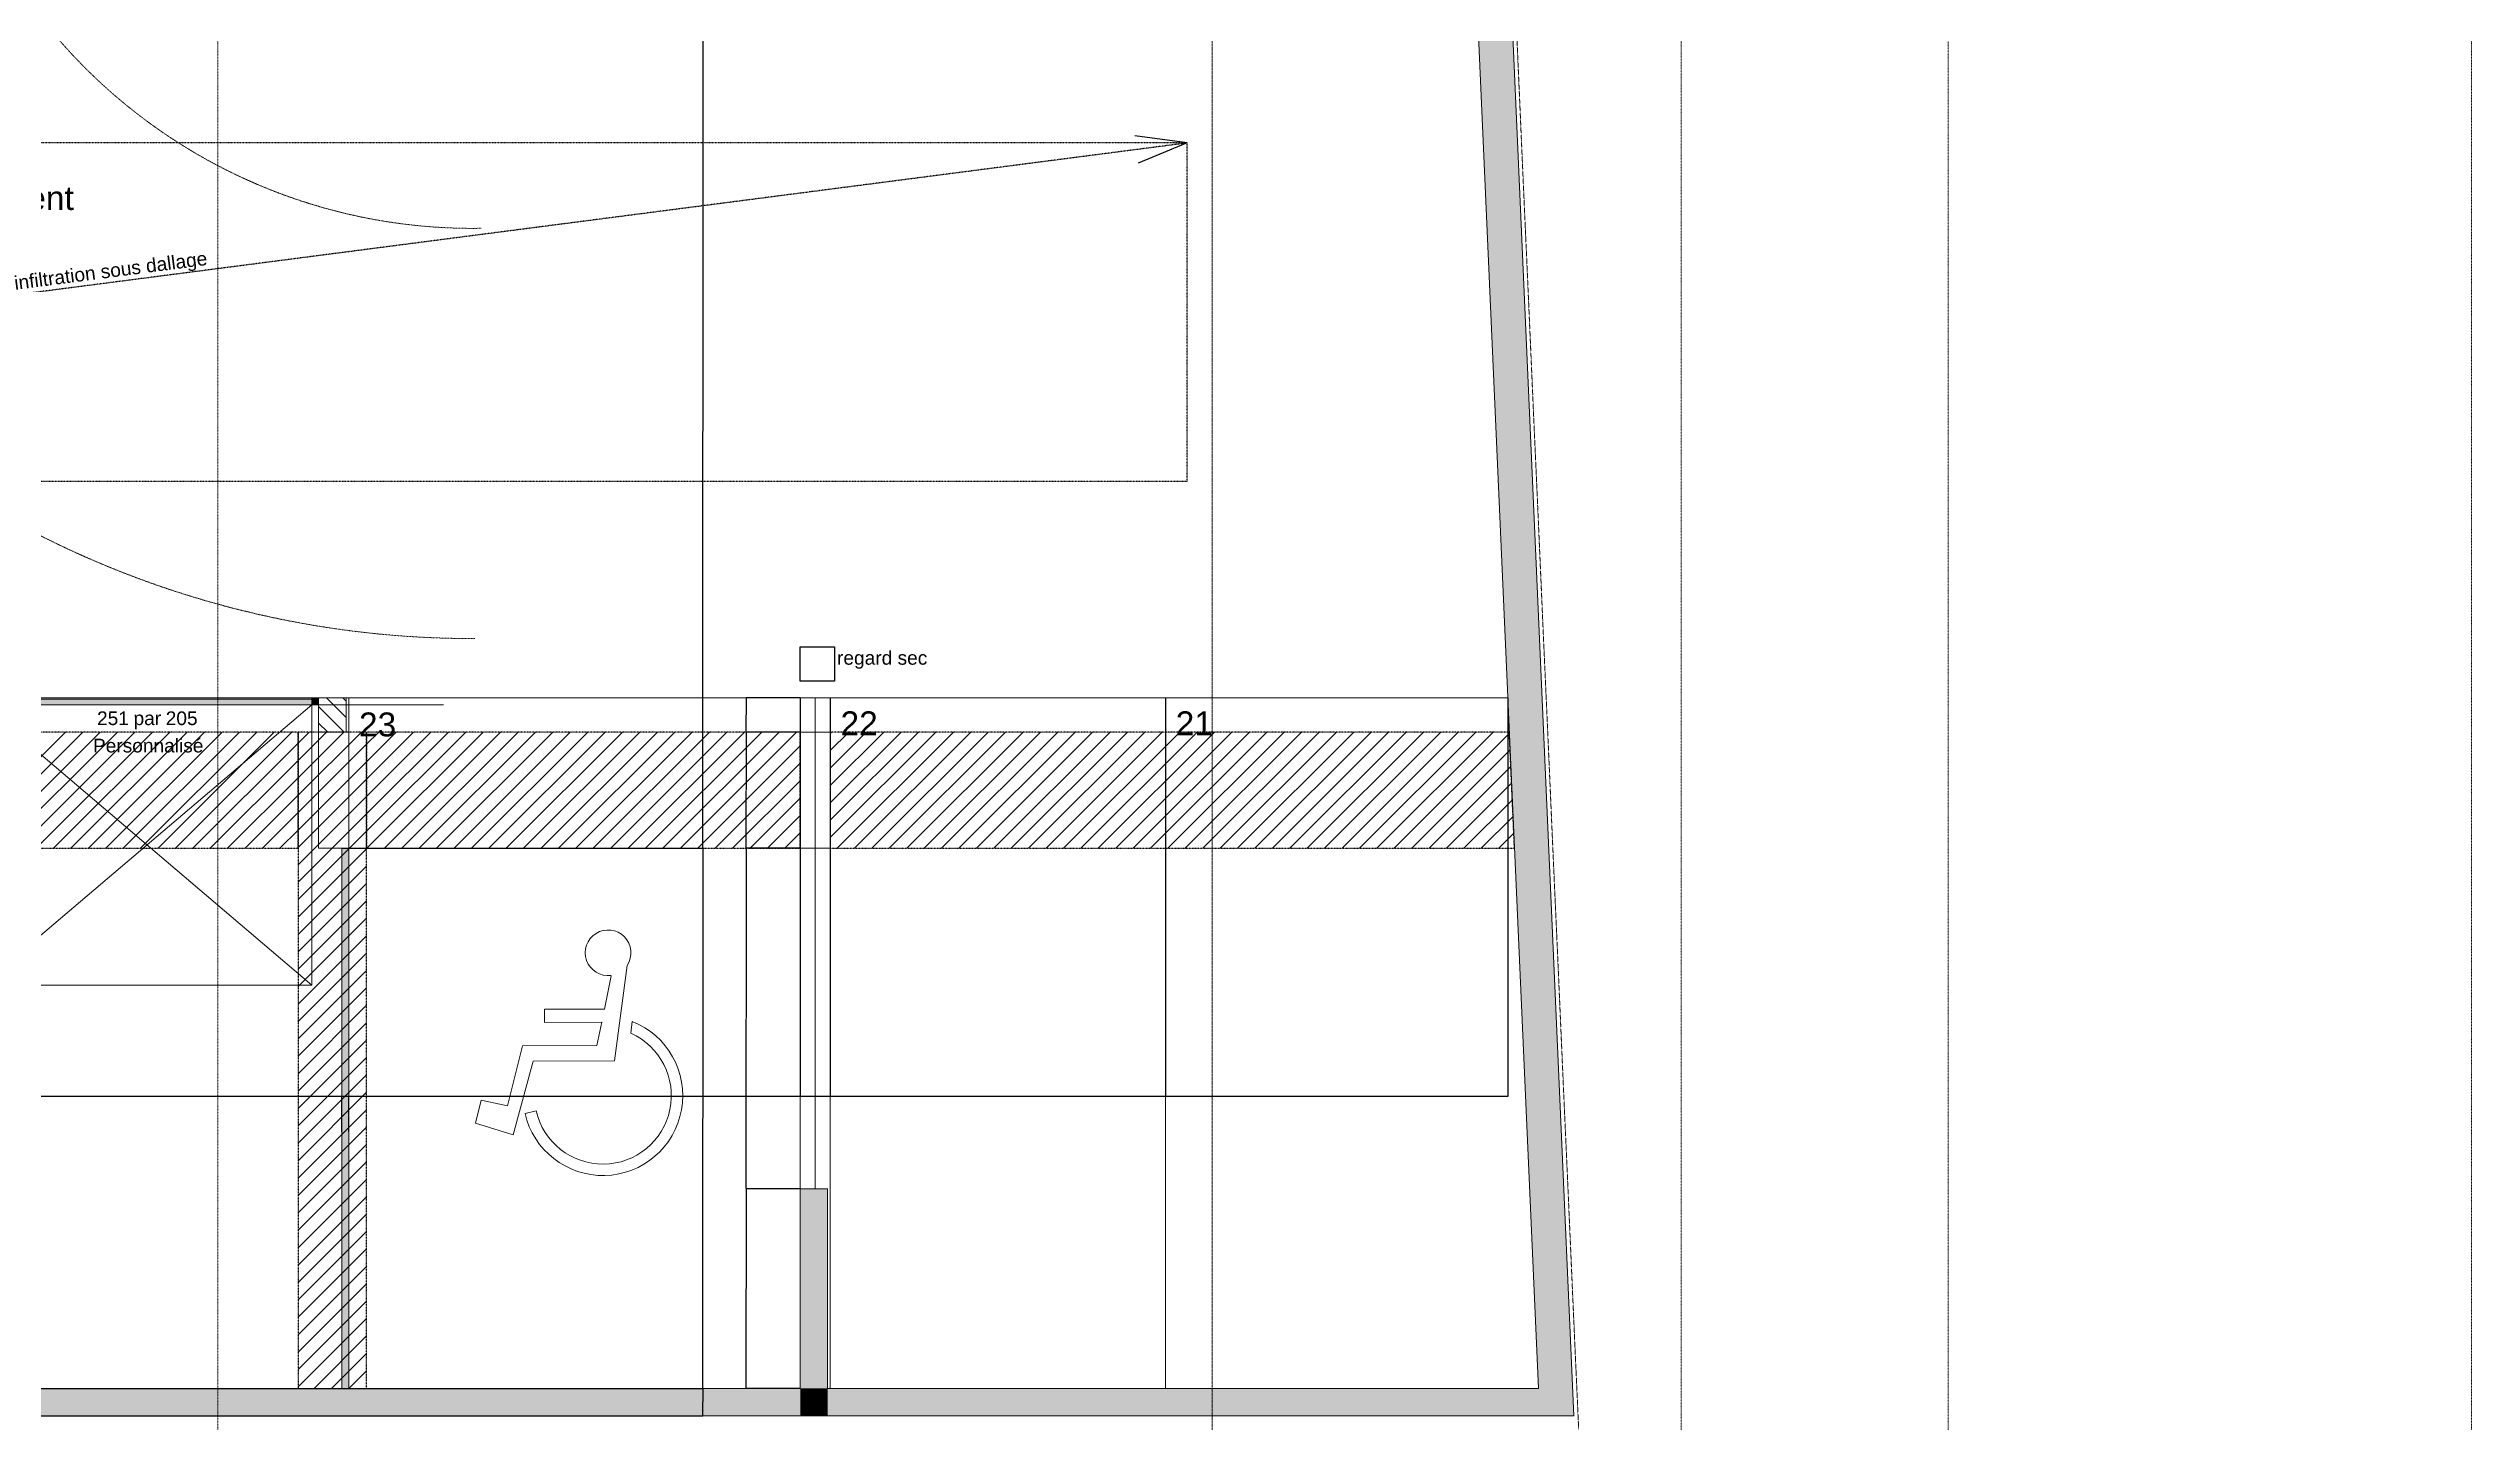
# Model space of a CAD drawing. Header units: centimetres. Extents: x -4990 to 114398, y -61489 to -12305.
# Drawn here: x 62311 to 64082, y -15273 to -14268 of the extents above; entities that cross this region are included whole.
import ezdxf
from ezdxf.enums import TextEntityAlignment as Align

# ---------------------------------------------------------------- set-up
doc = ezdxf.new("R2010")
doc.units = ezdxf.units.CM
doc.header["$LTSCALE"] = 0.5
for name, pattern in [('CACHE', [9.525, 6.35, -3.175]), ('Mixte 15', [0.93, 0.75, -0.065, 0.05, -0.065]), ('Mixte 8_2 tirets', [0.695, 0.4, -0.065, 0.05, -0.065, 0.05, -0.065]), ('Pointillé 1', [0.09, 0.05, -0.04]), ('Pointillé 2', [0.165, 0.1, -0.065]), ('Pointillé 3', [0.25, 0.15, -0.1]), ('Points 2', [0.1, 0, -0.1])]:
    doc.linetypes.add(name, pattern=pattern)
doc.layers.get('0').update_dxf_attribs({"linetype": 'CONTINUOUS'})
doc.layers.add('01_sem', color=42, linetype='CONTINUOUS', lineweight=15)
for name, color, linetype in [('1  Hachures_coupées', 7, 'CONTINUOUS'), ('1  Hachures_recouvr', 7, 'CONTINUOUS'), ('1  MURS', 7, 'CONTINUOUS'), ('1  Portes', 7, 'CONTINUOUS'), ('1 Cloisons int', 7, 'CONTINUOUS'), ('1 Poutres', 7, 'CONTINUOUS'), ('6 COMPL 2D', 7, 'CONTINUOUS'), ('6 Compl 2D 2 Détails', 7, 'CONTINUOUS'), ('6 Traits de Coupes', 7, 'CONTINUOUS'), ('7 ABORDS', 7, 'CONTINUOUS'), ('8  TEXTES', 7, 'CONTINUOUS'), ('9  COTATIONS', 7, 'CONTINUOUS'), ('Marques de porte', 7, 'CONTINUOUS')]:
    doc.layers.add(name, color=color, linetype=linetype)
doc.styles.get("Standard").update_dxf_attribs({"font": 'arial.ttf'})
doc.styles.add('STYLE_GENERE_1', font='')
doc.styles.add('STYLE_GENERE_2', font='')
doc.styles.add('STYLE_GENERE_3', font='')
doc.styles.get('STYLE_GENERE_1').set_extended_font_data('Arial Occidental')
doc.styles.get('STYLE_GENERE_2').set_extended_font_data('Univers LT 57 Condensed')
doc.styles.get('STYLE_GENERE_3').set_extended_font_data('Arial Occidental')

# ---------------------------------------------------------------- blocks, each defined once
blk = doc.blocks.new('ARROWHEAD_7')
at = {"color": 0, "linetype": 'Continuous', "lineweight": 0}
for p, q in [((0, 0), (-1, 0)), ((-0.25, 0), (0.25, 0)), ((0, -0.25), (0, 0.25))]:
    blk.add_line(p, q, dxfattribs=at)
blk.add_circle((0, 0), 0.25, dxfattribs=at)
blk = doc.blocks.new('P_garage 1 12')
at = {"layer": '1  Hachures_coupées', "linetype": 'Continuous', "lineweight": 0}
for points in [[(-1.255, -0.05), (-1.205, -0.05), (-1.205, 0), (-1.255, 0)], [(1.205, 0), (-1.205, 0), (-1.205, -0.04), (1.205, -0.04)], [(1.255, 0), (1.205, 0), (1.205, -0.05), (1.255, -0.05)]]:
    blk.add_hatch(color=255, dxfattribs=at).paths.add_polyline_path(points, flags=0)
at = {"layer": '1  Portes', "color": 18, "linetype": 'CACHE', "lineweight": 0}
for p, q in [((-1.205, 0), (-1.205, 2.05)), ((-1.205, 2.05), (1.205, 2.05)), ((-1.205, 2.05), (1.205, 0)), ((-1.205, 0), (1.205, 2.05)), ((1.205, 2.05), (1.205, 0))]:
    blk.add_line(p, q, dxfattribs=at)
at = {"layer": '1  Portes', "color": 194, "linetype": 'Continuous', "lineweight": 0, "true_color": 0x50009f}
for p, q in [((-1.205, 0), (-1.255, 0)), ((-1.255, 0), (-1.255, -0.05)), ((-1.205, -0.05), (-1.205, 0)), ((1.255, 0), (1.205, 0)), ((1.205, 0), (1.205, -0.05)), ((1.255, -0.05), (1.255, 0)), ((-1.255, -0.05), (-1.205, -0.05)), ((1.205, -0.05), (1.255, -0.05))]:
    blk.add_line(p, q, dxfattribs=at)
at = {"layer": '1  Portes', "color": 104, "linetype": 'Continuous', "lineweight": 0, "true_color": 0x00a429}
for p, q in [((-1.255, 0), (-1.255, -0.05)), ((1.255, 0), (1.255, -0.05))]:
    blk.add_line(p, q, dxfattribs=at)
at = {"layer": '1  Portes', "color": 18, "linetype": 'Continuous', "lineweight": 0}
for p, q in [((1.205, 0), (-1.205, 0)), ((-1.205, 0), (-1.205, -0.04)), ((1.205, -0.04), (1.205, 0)), ((-1.205, -0.04), (1.205, -0.04))]:
    blk.add_line(p, q, dxfattribs=at)
blk = doc.blocks.new('Marque Fenêtre-Porte base')
at = {"layer": 'Marques de porte', "color": 18, "lineweight": 0, "style": 'STYLE_GENERE_1'}
for tag, p in [('AC_MarkerText_1', (0.395, 0.379)), ('AC_WIDO_B_SIZE', (-0.137, 0.179)), ('AC_WIDO_A_SIZE', (0.365, 0.179)), ('GS_Separator', (0.137, 0.179))]:
    blk.add_attdef(tag, text='', height=0.1, rotation=180, dxfattribs=at).set_placement(p, align=Align.BOTTOM_LEFT)

msp = doc.modelspace()

# ---------------------------------------------------------------- hatches: boundary and pattern name
at = {"layer": '1  Hachures_coupées', "linetype": 'Continuous', "lineweight": 0, "true_color": 0x8080c0}
for points in [[(63333.31, -13742.643), (63400.042, -15247.636), (63425.067, -15247.636), (63358.334, -13742.643)], [(62860.399, -15101.636), (62860.399, -15247.639), (62880.399, -15247.639), (62880.399, -15101.636)], [(62860.399, -15247.639), (62257.399, -15247.642), (62257.399, -15267.642), (62860.399, -15267.639)], [(62880.399, -15247.639), (62860.399, -15247.639), (62860.399, -15267.639), (62880.399, -15267.639)], [(63400.042, -15247.636), (62880.399, -15247.639), (62880.399, -15267.639), (63400.929, -15267.636)], [(63425.954, -15267.636), (63400.042, -15247.636), (63400.929, -15267.636)], [(63400.042, -15247.636), (63425.954, -15267.636), (63425.067, -15247.636)]]:
    msp.add_hatch(color=163, dxfattribs=at).paths.add_polyline_path(points, flags=0)
at = {"layer": '1  Hachures_coupées', "linetype": 'Continuous'}
h = msp.add_hatch(dxfattribs=at)
h.set_pattern_fill('BRIQUE_CIMENT_0002', color=256, scale=100, style=0, pattern_type=2)
h.set_pattern_definition([(135, (60815.399, -15448.148), (6.010408, 6.010408), [])])
h.paths.add_polyline_path([(62528.399, -14767.643), (62528.399, -14742.643), (62508.399, -14742.643), (62508.399, -14767.643)], flags=0)
at = {"layer": '1  Hachures_coupées', "linetype": 'Continuous', "lineweight": 0}
msp.add_hatch(color=9, dxfattribs=at).paths.add_polyline_path([(62525.399, -14852.639), (62525.399, -15247.641), (62530.399, -15247.641), (62530.399, -14852.639)], flags=0)
at = {"layer": '1  Hachures_recouvr', "linetype": 'Continuous', "lineweight": 0}
msp.add_hatch(color=255, dxfattribs=at).paths.add_polyline_path([(62508.399, -14747.643), (62508.399, -14742.643), (62257.399, -14742.643), (62257.399, -14747.643)], flags=0)

# ---------------------------------------------------------------- linework, layer by layer
at = {"layer": '01_sem'}
msp.add_line((62055.399, -14747.643), (62599.656, -14747.643), dxfattribs=at)
at = {"layer": '1  Hachures_coupées', "linetype": 'Pointillé 1'}
for p, q in [((62493.399, -14767.643), (62257.399, -14767.643)), ((62493.399, -14767.643), (62493.399, -15247.641)), ((62543.399, -14767.643), (62493.399, -14767.643)), ((62493.399, -14852.639), (62493.399, -14767.643)), ((62543.399, -15247.641), (62543.399, -14767.643)), ((62860.399, -14767.643), (62543.399, -14767.643)), ((62543.399, -14767.643), (62543.399, -14852.639)), ((62860.399, -14852.639), (62860.399, -14767.643)), ((63378.757, -14767.643), (62882.399, -14767.643)), ((62882.399, -14767.643), (62882.399, -14852.639)), ((63382.526, -14852.639), (63378.757, -14767.643)), ((62257.399, -14852.639), (62493.399, -14852.639)), ((62543.399, -14852.639), (62860.399, -14852.639)), ((62882.399, -14852.639), (63382.526, -14852.639)), ((62493.399, -15247.641), (62543.399, -15247.641))]:
    msp.add_line(p, q, dxfattribs=at)
at = {"layer": '1  Hachures_coupées', "linetype": 'Continuous'}
for p, q in [((62257.399, -14833.463), (62323.219, -14767.643)), ((62257.399, -14846.191), (62335.947, -14767.643)), ((62263.679, -14852.639), (62348.675, -14767.643)), ((62276.407, -14852.639), (62361.403, -14767.643)), ((62289.135, -14852.639), (62374.131, -14767.643)), ((62301.863, -14852.639), (62386.859, -14767.643)), ((62314.59, -14852.639), (62399.587, -14767.643)), ((62327.318, -14852.639), (62412.315, -14767.643)), ((62340.046, -14852.639), (62425.043, -14767.643)), ((62352.774, -14852.639), (62437.77, -14767.643)), ((62365.502, -14852.639), (62450.498, -14767.643)), ((62378.23, -14852.639), (62463.226, -14767.643)), ((62390.958, -14852.639), (62475.954, -14767.643)), ((62403.686, -14852.639), (62488.682, -14767.643)), ((62493.399, -14775.654), (62501.41, -14767.643)), ((62493.399, -14788.382), (62514.138, -14767.643)), ((62493.399, -14801.11), (62526.866, -14767.643)), ((62493.399, -14813.838), (62539.594, -14767.643)), ((62543.399, -14776.566), (62552.322, -14767.643)), ((62543.399, -14789.294), (62565.05, -14767.643)), ((62543.399, -14802.022), (62577.778, -14767.643)), ((62543.399, -14814.75), (62590.506, -14767.643)), ((62543.399, -14827.478), (62603.233, -14767.643)), ((62543.399, -14840.206), (62615.961, -14767.643)), ((62543.693, -14852.639), (62628.689, -14767.643)), ((62556.421, -14852.639), (62641.417, -14767.643)), ((62569.149, -14852.639), (62654.145, -14767.643)), ((62581.877, -14852.639), (62666.873, -14767.643)), ((62594.605, -14852.639), (62679.601, -14767.643)), ((62607.333, -14852.639), (62692.329, -14767.643)), ((62620.061, -14852.639), (62705.057, -14767.643)), ((62632.788, -14852.639), (62717.785, -14767.643)), ((62645.516, -14852.639), (62730.513, -14767.643)), ((62658.244, -14852.639), (62743.241, -14767.643)), ((62670.972, -14852.639), (62755.969, -14767.643)), ((62683.7, -14852.639), (62768.696, -14767.643)), ((62696.428, -14852.639), (62781.424, -14767.643)), ((62709.156, -14852.639), (62794.152, -14767.643)), ((62721.884, -14852.639), (62806.88, -14767.643)), ((62734.612, -14852.639), (62819.608, -14767.643)), ((62747.34, -14852.639), (62832.336, -14767.643)), ((62760.068, -14852.639), (62845.064, -14767.643)), ((62772.796, -14852.639), (62857.792, -14767.643)), ((62882.399, -14768.492), (62883.248, -14767.643)), ((62882.399, -14781.22), (62895.976, -14767.643)), ((62882.399, -14793.948), (62908.704, -14767.643)), ((62882.399, -14806.676), (62921.431, -14767.643)), ((62882.399, -14819.404), (62934.159, -14767.643)), ((62882.399, -14832.132), (62946.887, -14767.643)), ((62882.399, -14844.86), (62959.615, -14767.643)), ((62887.347, -14852.639), (62972.343, -14767.643)), ((62900.075, -14852.639), (62985.071, -14767.643)), ((62912.803, -14852.639), (62997.799, -14767.643)), ((62925.531, -14852.639), (63010.527, -14767.643)), ((62938.259, -14852.639), (63023.255, -14767.643)), ((62950.987, -14852.639), (63035.983, -14767.643)), ((62963.714, -14852.639), (63048.711, -14767.643)), ((62976.442, -14852.639), (63061.439, -14767.643)), ((62989.17, -14852.639), (63074.167, -14767.643)), ((63001.898, -14852.639), (63086.894, -14767.643)), ((63014.626, -14852.639), (63099.622, -14767.643)), ((63027.354, -14852.639), (63112.35, -14767.643)), ((63040.082, -14852.639), (63125.078, -14767.643)), ((63052.81, -14852.639), (63137.806, -14767.643)), ((63065.538, -14852.639), (63150.534, -14767.643)), ((63078.266, -14852.639), (63163.262, -14767.643)), ((63090.994, -14852.639), (63175.99, -14767.643)), ((63103.722, -14852.639), (63188.718, -14767.643)), ((63116.45, -14852.639), (63201.446, -14767.643)), ((63129.177, -14852.639), (63214.174, -14767.643)), ((63141.905, -14852.639), (63226.902, -14767.643)), ((63154.633, -14852.639), (63239.63, -14767.643)), ((63167.361, -14852.639), (63252.357, -14767.643)), ((63180.089, -14852.639), (63265.085, -14767.643)), ((63192.817, -14852.639), (63277.813, -14767.643)), ((63205.545, -14852.639), (63290.541, -14767.643)), ((63218.273, -14852.639), (63303.269, -14767.643)), ((63231.001, -14852.639), (63315.997, -14767.643)), ((63243.729, -14852.639), (63328.725, -14767.643)), ((63256.457, -14852.639), (63341.453, -14767.643)), ((63269.185, -14852.639), (63354.181, -14767.643)), ((63281.913, -14852.639), (63366.909, -14767.643)), ((63294.64, -14852.639), (63378.794, -14768.485)), ((62416.414, -14852.639), (62493.399, -14775.654)), ((62429.142, -14852.639), (62493.399, -14788.382)), ((62493.399, -14826.566), (62543.399, -14776.566)), ((62493.399, -14839.294), (62543.399, -14789.294)), ((62785.524, -14852.639), (62860.399, -14777.764)), ((63307.368, -14852.639), (63379.335, -14780.673)), ((62441.87, -14852.639), (62493.399, -14801.11)), ((62493.399, -14852.022), (62543.399, -14802.022)), ((62798.251, -14852.639), (62860.399, -14790.492)), ((62810.979, -14852.639), (62860.399, -14803.22)), ((63320.096, -14852.639), (63379.875, -14792.86)), ((63332.824, -14852.639), (63380.415, -14805.048)), ((62454.598, -14852.639), (62493.399, -14813.838)), ((62493.399, -14864.75), (62543.399, -14814.75)), ((62823.707, -14852.639), (62860.399, -14815.948)), ((63345.552, -14852.639), (63380.956, -14817.235)), ((62467.326, -14852.639), (62493.399, -14826.566)), ((62480.053, -14852.639), (62493.399, -14839.294)), ((62493.399, -14877.478), (62543.399, -14827.478)), ((62493.399, -14890.206), (62543.399, -14840.206)), ((62836.435, -14852.639), (62860.399, -14828.676)), ((62849.163, -14852.639), (62860.399, -14841.404)), ((63358.28, -14852.639), (63381.496, -14829.423)), ((63371.008, -14852.639), (63382.037, -14841.61)), ((62492.781, -14852.639), (62493.399, -14852.022)), ((62493.399, -14902.934), (62543.399, -14852.934)), ((62493.399, -14915.662), (62543.399, -14865.662)), ((62493.399, -14928.389), (62543.399, -14878.389)), ((62493.399, -14941.117), (62543.399, -14891.117)), ((62493.399, -14953.845), (62543.399, -14903.845)), ((62493.399, -14966.573), (62543.399, -14916.573)), ((62493.399, -14979.301), (62543.399, -14929.301)), ((62493.399, -14992.029), (62543.399, -14942.029)), ((62493.399, -15004.757), (62543.399, -14954.757)), ((62493.399, -15017.485), (62543.399, -14967.485)), ((62493.399, -15030.213), (62543.399, -14980.213)), ((62493.399, -15042.941), (62543.399, -14992.941)), ((62493.399, -15055.669), (62543.399, -15005.669)), ((62493.399, -15068.397), (62543.399, -15018.397)), ((62493.399, -15081.125), (62543.399, -15031.125)), ((62493.399, -15093.852), (62543.399, -15043.852)), ((62493.399, -15106.58), (62543.399, -15056.58)), ((62493.399, -15119.308), (62543.399, -15069.308)), ((62493.399, -15132.036), (62543.399, -15082.036)), ((62493.399, -15144.764), (62543.399, -15094.764)), ((62493.399, -15157.492), (62543.399, -15107.492)), ((62493.399, -15170.22), (62543.399, -15120.22)), ((62493.399, -15182.948), (62543.399, -15132.948)), ((62493.399, -15195.676), (62543.399, -15145.676)), ((62493.399, -15208.404), (62543.399, -15158.404)), ((62493.399, -15221.132), (62543.399, -15171.132)), ((62493.399, -15233.86), (62543.399, -15183.86)), ((62493.399, -15246.588), (62543.399, -15196.588)), ((62505.073, -15247.641), (62543.399, -15209.315)), ((62517.801, -15247.641), (62543.399, -15222.043)), ((62530.529, -15247.641), (62543.399, -15234.771)), ((62543.257, -15247.641), (62543.399, -15247.499))]:
    msp.add_line(p, q, dxfattribs=at)
at = {"layer": '1  MURS', "color": 5, "linetype": 'Continuous', "lineweight": 0}
for p, q in [((63425.954, -15267.636), (63357.447, -13722.643)), ((63333.31, -13742.643), (63400.042, -15247.636)), ((62528.399, -14742.643), (62508.399, -14742.643)), ((62508.399, -14742.643), (62508.399, -14767.643)), ((62528.399, -14767.643), (62528.399, -14742.643)), ((62508.399, -14767.643), (62528.399, -14767.643)), ((62860.399, -15101.636), (62860.399, -15247.639)), ((62880.399, -15101.636), (62860.399, -15101.636)), ((62880.399, -15247.639), (62880.399, -15101.636)), ((62860.399, -15247.639), (62257.399, -15247.642)), ((63400.042, -15247.636), (62880.399, -15247.639)), ((60898.537, -15267.649), (63400.929, -15267.636)), ((63425.954, -15267.636), (63400.929, -15267.636))]:
    msp.add_line(p, q, dxfattribs=at)
at = {"layer": '1 Cloisons int', "color": 104, "linetype": 'Continuous', "lineweight": 0, "true_color": 0x00a429}
for p, q in [((62508.399, -14747.643), (62508.399, -14742.643)), ((62525.399, -14852.639), (62525.399, -15247.641)), ((62530.399, -14852.639), (62525.399, -14852.639)), ((62530.399, -15247.641), (62530.399, -14852.639)), ((62525.399, -15247.641), (62530.399, -15247.641))]:
    msp.add_line(p, q, dxfattribs=at)
at = {"layer": '1 Poutres', "color": 5, "linetype": 'Continuous', "lineweight": 0}
for p, q in [((62508.399, -14767.643), (62508.399, -14852.639)), ((62530.399, -14767.643), (62508.399, -14767.643)), ((62530.399, -14852.639), (62530.399, -14767.643)), ((62860.399, -14767.643), (62860.399, -14852.639)), ((62882.399, -14767.643), (62860.399, -14767.643)), ((62882.399, -14852.639), (62882.399, -14767.643)), ((62508.399, -14852.639), (62530.399, -14852.639)), ((62860.399, -14852.639), (62882.399, -14852.639))]:
    msp.add_line(p, q, dxfattribs=at)
at = {"layer": '6 COMPL 2D', "linetype": 'Pointillé 2'}
for p, q in [((63143.215, -14336.804), (61237.668, -14336.804)), ((63143.215, -14336.804), (61237.668, -14584.053)), ((63143.215, -14584.053), (63143.215, -14336.804)), ((61237.668, -14584.053), (63143.215, -14584.053))]:
    msp.add_line(p, q, dxfattribs=at)
at = {"layer": '6 COMPL 2D', "linetype": 'Continuous'}
for p, q in [((63143.215, -14336.804), (63104.918, -14331.689)), ((63143.215, -14336.804), (63107.491, -14351.523)), ((62860.399, -14705.294), (62885.399, -14705.294)), ((62860.399, -14730.294), (62860.399, -14705.294)), ((62885.399, -14705.294), (62885.399, -14730.294)), ((62885.399, -14730.294), (62860.399, -14730.294))]:
    msp.add_line(p, q, dxfattribs=at)
at = {"layer": '6 COMPL 2D', "color": 18, "linetype": 'Continuous', "lineweight": 0}
for p, q in [((62860.399, -15247.628), (62860.399, -14742.643)), ((62882.399, -14742.643), (62882.399, -15247.628))]:
    msp.add_line(p, q, dxfattribs=at)
at = {"layer": '6 COMPL 2D', "color": 194, "linetype": 'Pointillé 3', "lineweight": 0, "true_color": 0x50009f}
for radius, end in [(700, 270.151106), (400, 270.937324)]:
    msp.add_arc((62620.721, -13999.245), radius, 180, end, dxfattribs=at)
at = {"layer": '6 Compl 2D 2 Détails', "color": 18, "linetype": 'Continuous', "lineweight": 0}
for p, q in [((63377.648, -14742.643), (62257.399, -14742.643)), ((62530.399, -15247.628), (62530.399, -14742.643)), ((62871.399, -15101.636), (62871.399, -14742.643)), ((63127.399, -14742.643), (63127.399, -15247.628))]:
    msp.add_line(p, q, dxfattribs=at)
at = {"layer": '6 Compl 2D 2 Détails', "color": 251, "linetype": 'Continuous', "lineweight": 0, "true_color": 0x646464}
for p, q in [((62717.226, -14970.214), (62722.171, -14946.007)), ((62733.901, -14938.257), (62724.547, -15008.136)), ((62673.495, -14970.394), (62717.226, -14970.214)), ((62673.535, -14979.959), (62673.495, -14970.394)), ((62715.27, -14979.788), (62673.535, -14979.959)), ((62711.776, -14996.89), (62715.27, -14979.788)), ((62737.645, -14979.309), (62736.499, -14987.871)), ((62646.551, -15041.012), (62657.346, -14997.114)), ((62657.346, -14997.114), (62711.776, -14996.89)), ((62665.168, -15008.38), (62650.544, -15062.105)), ((62724.547, -15008.136), (62665.168, -15008.38)), ((62622.941, -15053.745), (62627.113, -15036.781)), ((62627.113, -15036.781), (62646.551, -15041.012)), ((62650.544, -15062.105), (62622.941, -15053.745)), ((62659.238, -15046.516), (62667.371, -15044.67))]:
    msp.add_line(p, q, dxfattribs=at)
at = {"layer": '6 Compl 2D 2 Détails', "color": 251, "linetype": 'Continuous', "lineweight": 0, "true_color": 0x646464, "extrusion": (0, 0, -1)}
for centre, major_axis, start_param, end_param in [((62719.981, -14929.069), (-16.68, 0), 4.58380124, 10.00820152), ((62716.168, -15033.591), (58.379, 0), -1.1940601, 2.91832444), ((62716.168, -15033.591), (-50.039, 0), 1.98919503, 6.05991708)]:
    msp.add_ellipse(centre, major_axis=major_axis, ratio=0.99993307, start_param=start_param, end_param=end_param, dxfattribs=at)
at = {"layer": '6 Traits de Coupes', "color": 142, "linetype": 'Points 2', "lineweight": 0, "true_color": 0x009de0}
for p, q in [((62434.785, -12882.714), (62434.785, -15468.794)), ((63699.476, -12881.75), (63699.476, -15467.83)), ((64082.109, -12882.714), (64082.109, -15468.794)), ((63504.265, -15354.878), (63504.265, -13612.632))]:
    msp.add_line(p, q, dxfattribs=at)
at = {"layer": '6 Traits de Coupes', "color": 142, "linetype": 'Mixte 15', "lineweight": 0, "true_color": 0x009de0}
msp.add_line((63161.508, -14202.511), (63161.508, -15443.794), dxfattribs=at)
at = {"layer": '7 ABORDS', "color": 30, "linetype": 'Mixte 8_2 tirets', "lineweight": 0, "true_color": 0xf5970a}
msp.add_line((63331.382, -13067.514), (63429.421, -15277.639), dxfattribs=at)
at = {"layer": '9  COTATIONS', "color": 7, "linetype": 'Continuous'}
for p, q in [((62789.125, -14242.734), (62789.125, -14547.499)), ((62789.125, -14852.544), (62789.125, -14547.779)), ((62860.399, -14742.643), (62820.779, -14742.643)), ((62820.959, -14742.738), (62820.959, -14755.003)), ((62860.399, -14742.643), (62860.399, -15034.169)), ((62860.399, -14742.643), (62860.399, -15034.169)), ((62882.399, -14742.643), (62882.399, -15034.169)), ((62882.399, -14742.643), (62882.399, -15034.169)), ((63127.399, -14742.643), (63127.399, -15034.169)), ((63127.399, -14742.643), (63127.399, -15034.169)), ((63377.648, -14742.643), (63377.648, -15034.169)), ((62860.399, -14767.643), (62820.779, -14767.643)), ((62860.399, -14767.643), (62820.779, -14767.643)), ((62820.959, -14767.548), (62820.959, -14755.283)), ((62820.959, -14767.738), (62820.959, -14810.001)), ((62820.959, -14852.544), (62820.959, -14810.281)), ((62525.399, -14852.639), (62789.305, -14852.639)), ((62525.399, -14852.639), (62789.305, -14852.639)), ((62789.125, -14852.734), (62789.125, -15050.001)), ((62860.399, -14852.639), (62820.779, -14852.639)), ((62860.399, -14852.639), (62820.779, -14852.639)), ((62820.959, -14852.734), (62820.959, -14976.998)), ((62820.959, -15101.541), (62820.959, -14977.278)), ((62257.494, -15033.989), (62525.304, -15033.989)), ((62525.399, -15060.14), (62525.399, -15033.809)), ((62525.399, -15060.14), (62525.399, -15033.809)), ((62525.494, -15033.989), (62530.304, -15033.989)), ((62530.399, -15060.14), (62530.399, -15033.809)), ((62530.399, -15060.14), (62530.399, -15033.809)), ((62530.494, -15033.989), (62860.304, -15033.989)), ((62860.494, -15033.989), (62882.304, -15033.989)), ((62882.494, -15033.989), (63127.304, -15033.989)), ((63127.494, -15033.989), (63377.553, -15033.989)), ((62789.125, -15247.547), (62789.125, -15050.281)), ((62860.399, -15101.636), (62820.779, -15101.636)), ((62860.399, -15101.636), (62820.779, -15101.636)), ((62820.959, -15101.731), (62820.959, -15174.498)), ((62820.959, -15247.544), (62820.959, -15174.778)), ((62152.243, -15247.642), (62789.305, -15247.642)), ((62152.243, -15247.642), (62789.305, -15247.642)), ((62789.125, -15247.737), (62789.125, -15257.502)), ((62860.399, -15247.639), (62820.779, -15247.639)), ((62152.243, -15267.642), (62789.305, -15267.642)), ((62789.125, -15267.547), (62789.125, -15257.782))]:
    msp.add_line(p, q, dxfattribs=at)

# ---------------------------------------------------------------- block references
at = {"layer": '1  Portes', "color": 135, "linetype": 'Continuous', "lineweight": 0, "xscale": -100, "yscale": 100, "zscale": 100, "rotation": 180}
msp.add_blockref('P_garage 1 12', (62382.899, -14747.643), dxfattribs=at)
at = {"layer": '9  COTATIONS', "color": 7, "linetype": 'Continuous', "xscale": 0.095, "yscale": 0.095, "zscale": 0.095}
for p, rotation in [((62820.959, -14742.643), 90), ((62820.959, -14767.643), 270), ((62820.959, -14767.643), 90), ((62789.125, -14852.639), 270), ((62789.125, -14852.639), 90), ((62820.959, -14852.639), 270), ((62820.959, -14852.639), 90), ((62525.399, -15033.989), 180), ((62530.399, -15033.989), 180), ((62860.399, -15033.989), 180), ((62882.399, -15033.989), 180), ((63127.399, -15033.989), 180), ((62820.959, -15101.636), 270), ((62820.959, -15101.636), 90), ((62789.125, -15247.642), 270), ((62789.125, -15247.642), 90), ((62820.959, -15247.639), 270), ((62789.125, -15267.642), 270)]:
    msp.add_blockref('ARROWHEAD_7', p, dxfattribs=dict(at, rotation=rotation))
for p in [(62525.399, -15033.989), (62530.399, -15033.989), (62860.399, -15033.989), (62882.399, -15033.989), (63127.399, -15033.989), (63377.648, -15033.989)]:
    msp.add_blockref('ARROWHEAD_7', p, dxfattribs=at)
at = {"layer": 'Marques de porte', "color": 18, "lineweight": 0, "xscale": 100, "yscale": 100, "zscale": 100, "rotation": 180}
msp.add_blockref('Marque Fenêtre-Porte base', (62382.899, -14747.643), dxfattribs=at).add_auto_attribs({'AC_MarkerText_1': 'Personnalisé', 'GS_Separator': ' par', 'AC_WIDO_A_SIZE': '251', 'AC_WIDO_B_SIZE': '205'})

# ---------------------------------------------------------------- texts
at = {"layer": '8  TEXTES'}
for s, height, p in [('15 places de stationnement', 17.5, (62030.406, -14385.818)), ('regard sec', 10, (62887.317, -14718.366)), ('23', 17.5, (62537.884, -14770.816)), ('22', 17.5, (62889.884, -14770)), ('21', 17.5, (63134.884, -14770))]:
    msp.add_text(s, height=height, dxfattribs=at).set_placement(p)
msp.add_text('infiltration sous dallage', height=10, rotation=7.39297, dxfattribs=at).set_placement((62286.544, -14444.225))
at = {"layer": '9  COTATIONS', "color": 194, "linetype": 'Continuous', "true_color": 0x50009f, "char_height": 0.1, "attachment_point": 5}
for s, insert, style in [('\\A1;61000', (62789.125, -14547.639), 'STYLE_GENERE_3'), ('\\A1;2500', (62820.959, -14755.143), 'STYLE_GENERE_3'), ('\\A1;8500', (62820.959, -14810.141), 'STYLE_GENERE_3'), ('\\A1;24900', (62820.959, -14977.138), 'STYLE_GENERE_3'), ('\\A1;26800', (62391.399, -15033.849), 'STYLE_GENERE_2'), ('\\A1;500', (62527.899, -15033.849), 'STYLE_GENERE_2'), ('\\A1;33000', (62695.399, -15033.849), 'STYLE_GENERE_2'), ('\\A1;2200', (62871.399, -15033.849), 'STYLE_GENERE_2'), ('\\A1;24500', (63004.899, -15033.849), 'STYLE_GENERE_2'), ('\\A1;25025', (63252.523, -15033.849), 'STYLE_GENERE_2'), ('\\A1;39500', (62789.125, -15050.141), 'STYLE_GENERE_3'), ('\\A1;14600', (62820.959, -15174.638), 'STYLE_GENERE_3'), ('\\A1;2000', (62789.125, -15257.642), 'STYLE_GENERE_3')]:
    msp.add_mtext(s, dxfattribs=dict(at, insert=insert, style=style))

doc.saveas('drawing.dxf')
